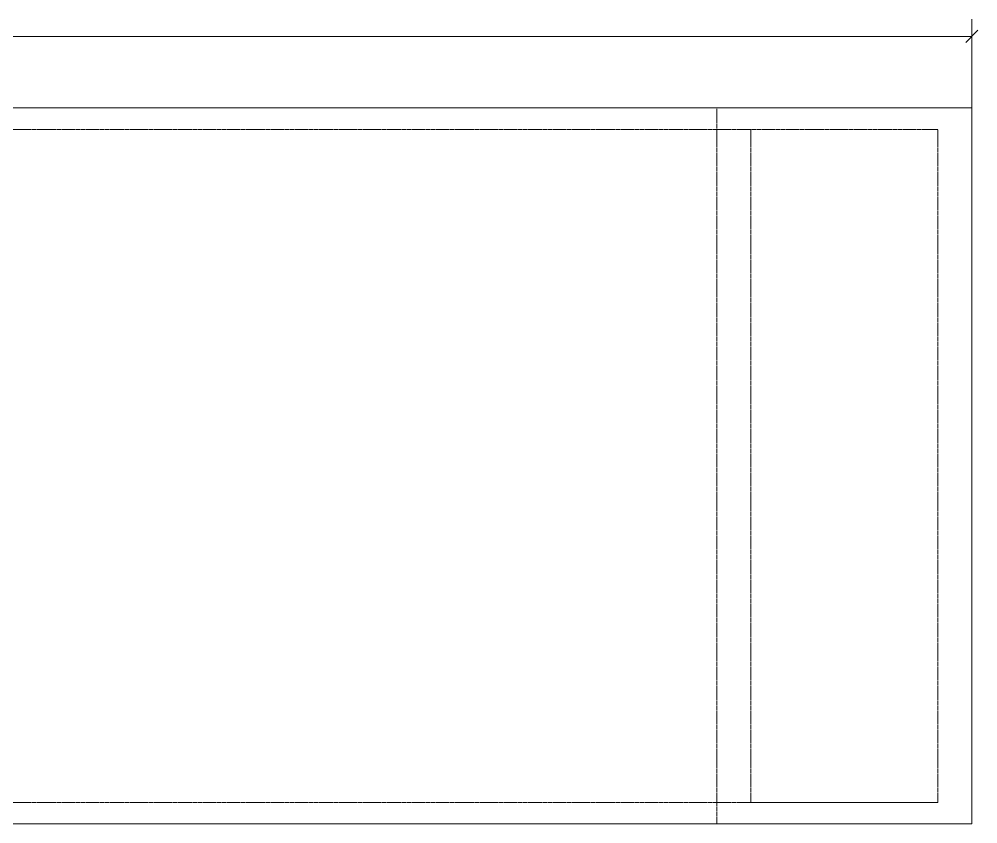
# Model space of a CAD drawing. Header units: millimetres. Extents: x 24 to 5990, y 50 to 4250.
# Drawn here: x 3007 to 4346, y 1395 to 2519 of the extents above; entities that cross this region are included whole.
import ezdxf

# ---------------------------------------------------------------- set-up
doc = ezdxf.new("R2010")
doc.units = ezdxf.units.MM
doc.linetypes.add('XKITLINE00', pattern=[0])
doc.linetypes.add('XKITLINE04', pattern=[3, 0.5, -0.5, 0.5, -0.5, 0.5, -0.5])
doc.layers.add('Part', color=2, linetype='Continuous', lineweight=0)
doc.layers.add('Z-DIMENSIONS', color=1, linetype='Continuous', lineweight=0)

# ---------------------------------------------------------------- blocks, each defined once
blk = doc.blocks.new('*A2')
at = {"layer": 'Part', "color": 4, "linetype": 'XKITLINE00', "lineweight": 0}
for p, q in [((880, 2395), (4337.9, 2395)), ((4337.9, 2395), (4337.9, 1395)), ((4337.9, 1395), (880, 1395))]:
    blk.add_line(p, q, dxfattribs=at)
at = {"layer": 'Part', "color": 7, "linetype": 'XKITLINE04', "lineweight": 0}
for p, q in [((3981.9, 1395), (3981.9, 2395)), ((4290.4, 2365), (1116.9, 2365)), ((4029.3, 1425), (4029.3, 2365)), ((4290.4, 1425), (4290.4, 2365)), ((1116.9, 1425), (4290.4, 1425)), ((4029.3, 1425), (4290.4, 1425))]:
    blk.add_line(p, q, dxfattribs=at)
blk = doc.blocks.new('*A11')
at = {"layer": 'Z-DIMENSIONS', "color": 3, "linetype": 'XKITLINE00', "lineweight": 0}
for p, q in [((4337.9, 1405), (4337.9, 2519)), ((880, 2495), (4337.9, 2495)), ((4346.3, 2503.5), (4329.4, 2486.5))]:
    blk.add_line(p, q, dxfattribs=at)
at = {"layer": 'Z-DIMENSIONS', "color": 7}
blk.add_point((4337.9, 2495), dxfattribs=at)

msp = doc.modelspace()

# ---------------------------------------------------------------- block references
at = {"lineweight": 0}
for name in ['*A11', '*A2']:
    msp.add_blockref(name, (0, 0), dxfattribs=at)

doc.saveas('drawing.dxf')
